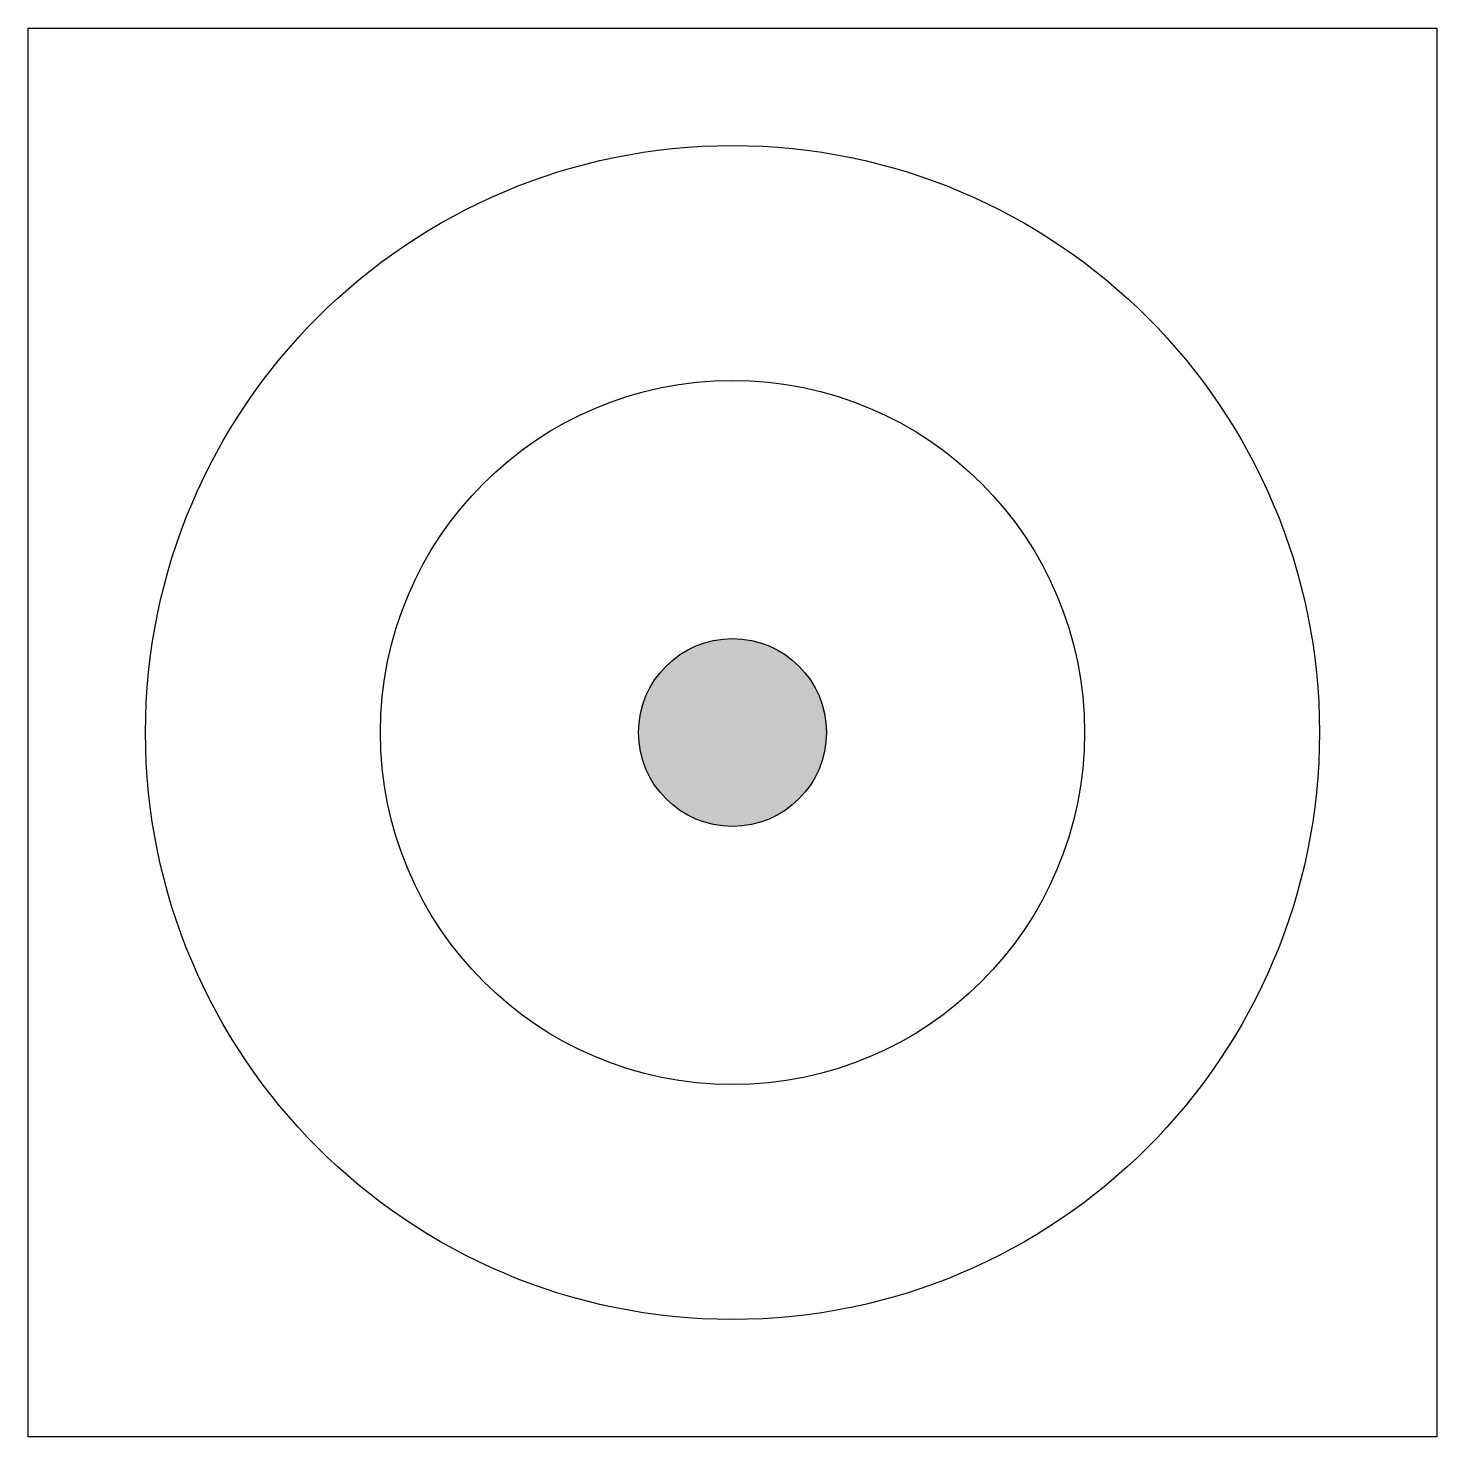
# Model space of a CAD drawing. Header units: millimetres. Extents: x -150 to 150, y -150 to 150.
import ezdxf

# ---------------------------------------------------------------- set-up
doc = ezdxf.new("R2010")
doc.units = ezdxf.units.MM

msp = doc.modelspace()

# ---------------------------------------------------------------- hatches: boundary and pattern name
at = {"linetype": 'ByBlock', "lineweight": -2}
h = msp.add_hatch(color=0, dxfattribs=at)
h.dxf.hatch_style = 1
h.paths.add_polyline_path([(0, 20, 1), (0, -20, 1)])

# ---------------------------------------------------------------- linework, layer by layer
at = {"color": 0, "linetype": 'ByBlock', "lineweight": -2}
for p, q in [((-150, -150), (-150, 150)), ((-150, 150), (150, 150)), ((-150, -150), (-150, 150)), ((150, 150), (150, -150)), ((150, 150), (150, -150)), ((150, -150), (-150, -150)), ((150, -150), (-150, -150))]:
    msp.add_line(p, q, dxfattribs=at)
for radius in [125, 75, 20]:
    msp.add_circle((0, 0), radius, dxfattribs=at)

doc.saveas('drawing.dxf')
